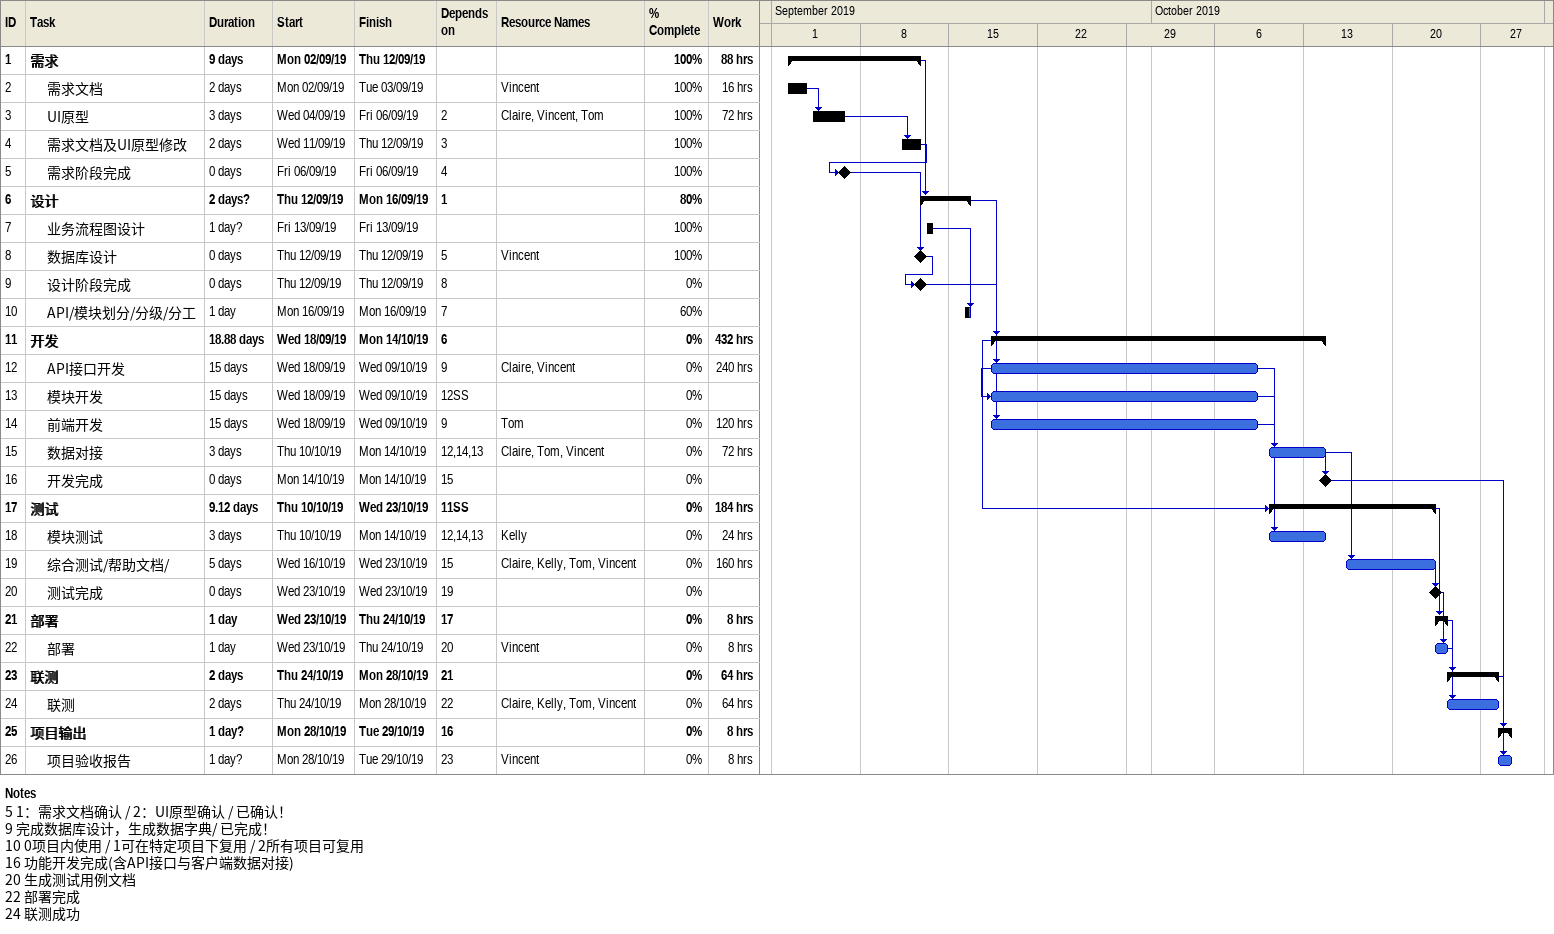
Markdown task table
| ID | Level | Task | Duration | Start | Finish | Predecessors | Resources | % complete | Work (h) |
|---|---|---|---|---|---|---|---|---|---|
| 1 | 1 | **需求** | 9d | 2019-09-02 | 2019-09-12 |  |  | 100 | 88 |
| 2 | 2 | 需求文档 | 2d | 2019-09-02 | 2019-09-03 |  | Vincent | 100 | 16 |
| 3 | 2 | UI原型 | 3d | 2019-09-04 | 2019-09-06 | 2 | Claire, Vincent, Tom | 100 | 72 |
| 4 | 2 | 需求文档及UI原型修改 | 2d | 2019-09-11 | 2019-09-12 | 3 |  | 100 |  |
| 5 | 2 | 需求阶段完成 | 0d | 2019-09-06 | 2019-09-06 | 4 |  | 100 |  |
| 6 | 1 | **设计** | 2d? | 2019-09-12 | 2019-09-16 | 1 |  | 80 |  |
| 7 | 2 | 业务流程图设计 | 1d? | 2019-09-13 | 2019-09-13 |  |  | 100 |  |
| 8 | 2 | 数据库设计 | 0d | 2019-09-12 | 2019-09-12 | 5 | Vincent | 100 |  |
| 9 | 2 | 设计阶段完成 | 0d | 2019-09-12 | 2019-09-12 | 8 |  | 0 |  |
| 10 | 2 | API/模块划分/分级/分工 | 1d | 2019-09-16 | 2019-09-16 | 7 |  | 60 |  |
| 11 | 1 | **开发** | 18.88d | 2019-09-18 | 2019-10-14 | 6 |  | 0 | 432 |
| 12 | 2 | API接口开发 | 15d | 2019-09-18 | 2019-10-09 | 9 | Claire, Vincent | 0 | 240 |
| 13 | 2 | 模块开发 | 15d | 2019-09-18 | 2019-10-09 | 12SS |  | 0 |  |
| 14 | 2 | 前端开发 | 15d | 2019-09-18 | 2019-10-09 | 9 | Tom | 0 | 120 |
| 15 | 2 | 数据对接 | 3d | 2019-10-10 | 2019-10-14 | 12, 14, 13 | Claire, Tom, Vincent | 0 | 72 |
| 16 | 2 | 开发完成 | 0d | 2019-10-14 | 2019-10-14 | 15 |  | 0 |  |
| 17 | 1 | **测试** | 9.12d | 2019-10-10 | 2019-10-23 | 11SS |  | 0 | 184 |
| 18 | 2 | 模块测试 | 3d | 2019-10-10 | 2019-10-14 | 12, 14, 13 | Kelly | 0 | 24 |
| 19 | 2 | 综合测试/帮助文档/ | 5d | 2019-10-16 | 2019-10-23 | 15 | Claire, Kelly, Tom, Vincent | 0 | 160 |
| 20 | 2 | 测试完成 | 0d | 2019-10-23 | 2019-10-23 | 19 |  | 0 |  |
| 21 | 1 | **部署** | 1d | 2019-10-23 | 2019-10-24 | 17 |  | 0 | 8 |
| 22 | 2 | 部署 | 1d | 2019-10-23 | 2019-10-24 | 20 | Vincent | 0 | 8 |
| 23 | 1 | **联测** | 2d | 2019-10-24 | 2019-10-28 | 21 |  | 0 | 64 |
| 24 | 2 | 联测 | 2d | 2019-10-24 | 2019-10-28 | 22 | Claire, Kelly, Tom, Vincent | 0 | 64 |
| 25 | 1 | **项目输出** | 1d? | 2019-10-28 | 2019-10-29 | 16 |  | 0 | 8 |
| 26 | 2 | 项目验收报告 | 1d? | 2019-10-28 | 2019-10-29 | 23 | Vincent | 0 | 8 |

Notes
- 5: 1：需求文档确认 / 2：UI原型确认 / 已确认！
- 9: 完成数据库设计，生成数据字典 / 已完成！
- 10: 0项目内使用 / 1可在特定项目下复用 / 2所有项目可复用
- 16: 功能开发完成(含API接口与客户端数据对接)
- 20: 生成测试用例文档
- 22: 部署完成
- 24: 联测成功
